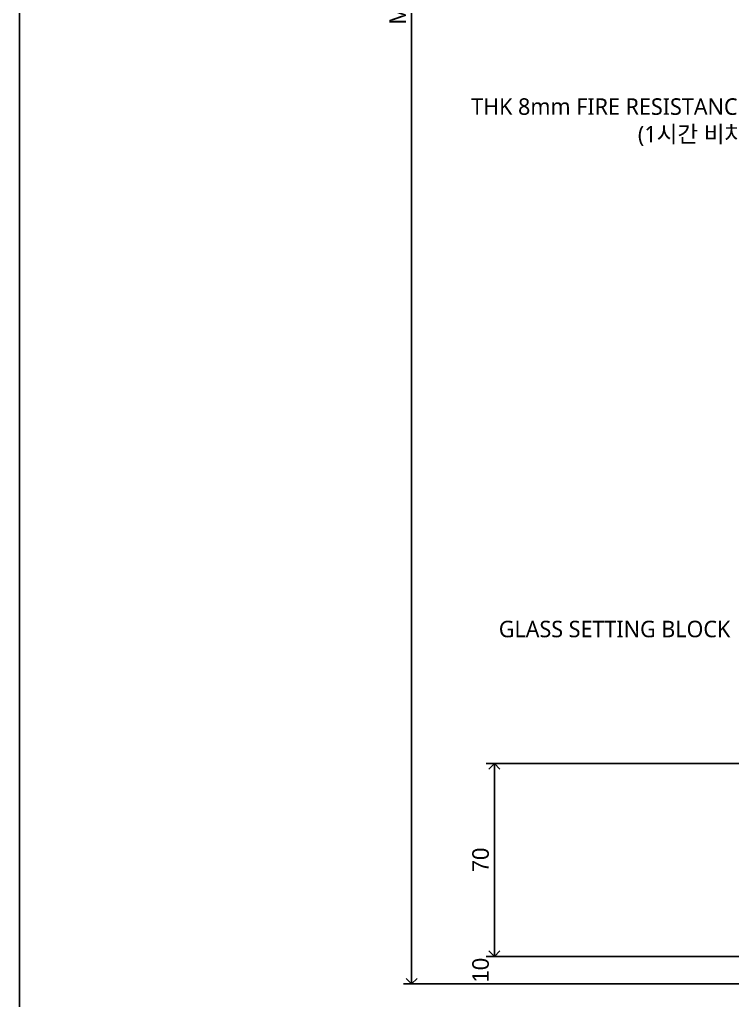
# Model space of a CAD drawing. Header units: millimetres. Extents: x 16974795 to 16976437, y -19668830 to -19667678.
# Drawn here: x 16974794.8 to 16975053.6, y -19668590.3 to -19668234.3 of the extents above; entities that cross this region are included whole.
import ezdxf

# ---------------------------------------------------------------- set-up
doc = ezdxf.new("R2010")
doc.units = ezdxf.units.MM
doc.header["$LTSCALE"] = 1200
doc.header["$MEASUREMENT"] = 0
doc.header["$PDMODE"] = 1
doc.header["$PDSIZE"] = -10
doc.layers.get('0').update_dxf_attribs({"linetype": 'CONTINUOUS'})
doc.layers.get('DEFPOINTS').update_dxf_attribs({"color": 171, "linetype": 'CONTINUOUS'})
doc.layers.add('#A_DIM&TEXT', color=7, linetype='CONTINUOUS')
doc.styles.add('AMOS', font='malgun_0.ttf')
doc.styles.get("Standard").update_dxf_attribs({"font": ''})
doc.styles.get('Standard').set_extended_font_data('휴먼둥근고딕')
doc.dimstyles.new('AMoS', dxfattribs={"dimscale": 3, "dimtxt": 3, "dimasz": 2.5, "dimexe": 2, "dimexo": 2, "dimgap": 1, "dimtad": 1, "dimtoh": 1, "dimdec": 1, "dimzin": 0, "dimdsep": 46, "dimtxsty": 'Standard', "dimblk": 'ARCHTICK', "dimcen": 1, "dimclrd": 150, "dimclre": 150, "dimadec": 0, "dimazin": 0, "dimtfac": 1, "dimtdec": 1, "dimtofl": 0, "dimtmove": 2, "dimatfit": 3, "dimfxl": 1, "dimtolj": 1, "dimtzin": 0, "dimarcsym": 0})

# ---------------------------------------------------------------- blocks, each defined once
blk = doc.blocks.new('_Open90')
at = {"color": 0, "linetype": 'ByBlock', "lineweight": -2}
for p, q in [((0, 0), (-1, 0)), ((-0.5, 0.5), (0, 0)), ((0, 0), (-0.5, -0.5))]:
    blk.add_line(p, q, dxfattribs=at)
blk = doc.blocks.new('*D121')
at = {"layer": '#A_DIM&TEXT', "lineweight": -2, "ltscale": 20, "transparency": 16777216}
for p, q in [((16975107.47665043, -19668504.34896735), (16974964.22261085, -19668504.34896735)), ((16974967.22261085, -19668570.34896736), (16974967.22261085, -19668508.34896735)), ((16975107.47665043, -19668574.34896736), (16974964.22261085, -19668574.34896736))]:
    blk.add_line(p, q, dxfattribs=at)
at = {"layer": 'DEFPOINTS', "color": 0, "ltscale": 20, "transparency": 16777216}
for p in [(16974967.22261085, -19668504.34896735), (16975111.47665043, -19668504.34896735), (16975111.47665043, -19668574.34896736)]:
    blk.add_point(p, dxfattribs=at)
at = {"layer": '#A_DIM&TEXT', "lineweight": -2, "ltscale": 20, "transparency": 16777216, "xscale": 4, "yscale": 4, "zscale": 4}
for p, rotation in [((16974967.22261085, -19668504.34896735), 90), ((16974967.22261085, -19668574.34896736), 270)]:
    blk.add_blockref('_Open90', p, dxfattribs=dict(at, rotation=rotation))
at = {"layer": '#A_DIM&TEXT', "color": 0, "ltscale": 20, "transparency": 16777216, "insert": (16974962.22261085, -19668539.34896735), "char_height": 6, "attachment_point": 5, "rotation": 90}
blk.add_mtext('\\A1;70', dxfattribs=at)
blk = doc.blocks.new('*D125')
at = {"layer": '#A_DIM&TEXT', "lineweight": -2, "ltscale": 20, "transparency": 16777216}
for p, q in [((16975087.47665043, -19667834.34896737), (16974934.14236056, -19667834.34896737)), ((16974937.14236056, -19668580.34896737), (16974937.14236056, -19667838.34896737)), ((16975087.47665043, -19668584.34896737), (16974934.14236056, -19668584.34896737))]:
    blk.add_line(p, q, dxfattribs=at)
at = {"layer": 'DEFPOINTS', "color": 0, "ltscale": 20, "transparency": 16777216}
for p in [(16974937.14236056, -19667834.34896737), (16975091.47665043, -19667834.34896737), (16975091.47665043, -19668584.34896737)]:
    blk.add_point(p, dxfattribs=at)
at = {"layer": '#A_DIM&TEXT', "lineweight": -2, "ltscale": 20, "transparency": 16777216, "xscale": 4, "yscale": 4, "zscale": 4}
for p, rotation in [((16974937.14236056, -19667834.34896737), 90), ((16974937.14236056, -19668584.34896737), 270)]:
    blk.add_blockref('_Open90', p, dxfattribs=dict(at, rotation=rotation))
at = {"layer": '#A_DIM&TEXT', "color": 0, "ltscale": 20, "transparency": 16777216, "insert": (16974932.14236055, -19668209.34896737), "char_height": 6, "attachment_point": 5, "rotation": 90}
blk.add_mtext('\\A1;MODULE DIM.', dxfattribs=at)
blk = doc.blocks.new('*D133')
at = {"layer": '#A_DIM&TEXT', "lineweight": -2, "ltscale": 20, "transparency": 16777216}
for p, q in [((16975107.47665043, -19668574.34896736), (16974964.22261085, -19668574.34896736)), ((16975087.47665043, -19668584.34896737), (16974964.22261085, -19668584.34896737))]:
    blk.add_line(p, q, dxfattribs=at)
at = {"layer": 'DEFPOINTS', "color": 0, "ltscale": 20, "transparency": 16777216}
for p in [(16974967.22261085, -19668574.34896736), (16975111.47665043, -19668574.34896736), (16975091.47665043, -19668584.34896737)]:
    blk.add_point(p, dxfattribs=at)
at = {"layer": '#A_DIM&TEXT', "color": 0, "ltscale": 20, "transparency": 16777216, "insert": (16974962.22261085, -19668579.34896737), "char_height": 6, "attachment_point": 5, "rotation": 90}
blk.add_mtext('\\A1;10', dxfattribs=at)

msp = doc.modelspace()

# ---------------------------------------------------------------- linework, layer by layer
at = {"layer": 'DEFPOINTS', "ltscale": 1000}
msp.add_lwpolyline([(16974794.77970758, -19667678.26117019), (16976436.77970758, -19667678.26117019), (16976436.77970758, -19668830.26117019), (16974794.77970758, -19668830.26117019)], close=True, dxfattribs=at)

# ---------------------------------------------------------------- texts
at = {"layer": '#A_DIM&TEXT', "char_height": 6, "attachment_point": 3, "style": 'AMOS'}
for s, insert, width in [('THK 8mm FIRE RESISTANCE GLASS \\P(1시간 비차열 성능)', (16975085.24684463, -19668262.90512015), 156.4810130260988), ('GLASS SETTING BLOCK', (16975052.88315019, -19668452.5210245), 120.0000000000103)]:
    msp.add_mtext(s, dxfattribs=dict(at, insert=insert, width=width))

# ---------------------------------------------------------------- dimensions: what is measured, and where the dimension line sits
at = {"layer": '#A_DIM&TEXT', "ltscale": 20}
dim = msp.add_linear_dim(base=(16974937.14236056, -19667834.34896737), p1=(16975091.47665042, -19668584.34896736), p2=(16975091.47665042, -19667834.34896736), angle=90, text='MODULE DIM.', dimstyle='AMoS', override={"dimscale": 2, "dimasz": 2, "dimexe": 1.5, "dimdec": 2, "dimzin": 9, "dimblk": 'Open90', "dimcen": 0, "dimclrd": 256, "dimclre": 256, "dimtdec": 2, "dimtix": 1}, dxfattribs=at)
dim.commit()
dim.dimension.update_dxf_attribs({"geometry": '*D125', "text_midpoint": (16974932.14236055, -19668209.34896737)})
for base, p1, p2, picture, middle in [((16974967.22261085, -19668504.34896735), (16975111.47665042, -19668574.34896735), (16975111.47665042, -19668504.34896734), '*D121', (16974962.22261085, -19668539.34896735)), ((16974967.22261085, -19668574.34896736), (16975091.47665042, -19668584.34896736), (16975111.47665042, -19668574.34896735), '*D133', (16974962.22261085, -19668579.34896737))]:
    dim = msp.add_linear_dim(base=base, p1=p1, p2=p2, angle=90, dimstyle='AMoS', override={"dimscale": 2, "dimasz": 2, "dimexe": 1.5, "dimdec": 2, "dimzin": 9, "dimblk": 'Open90', "dimcen": 0, "dimclrd": 256, "dimclre": 256, "dimtdec": 2, "dimtix": 1}, dxfattribs=at)
    dim.commit()
    dim.dimension.update_dxf_attribs({"geometry": picture, "text_midpoint": middle})

doc.saveas('drawing.dxf')
